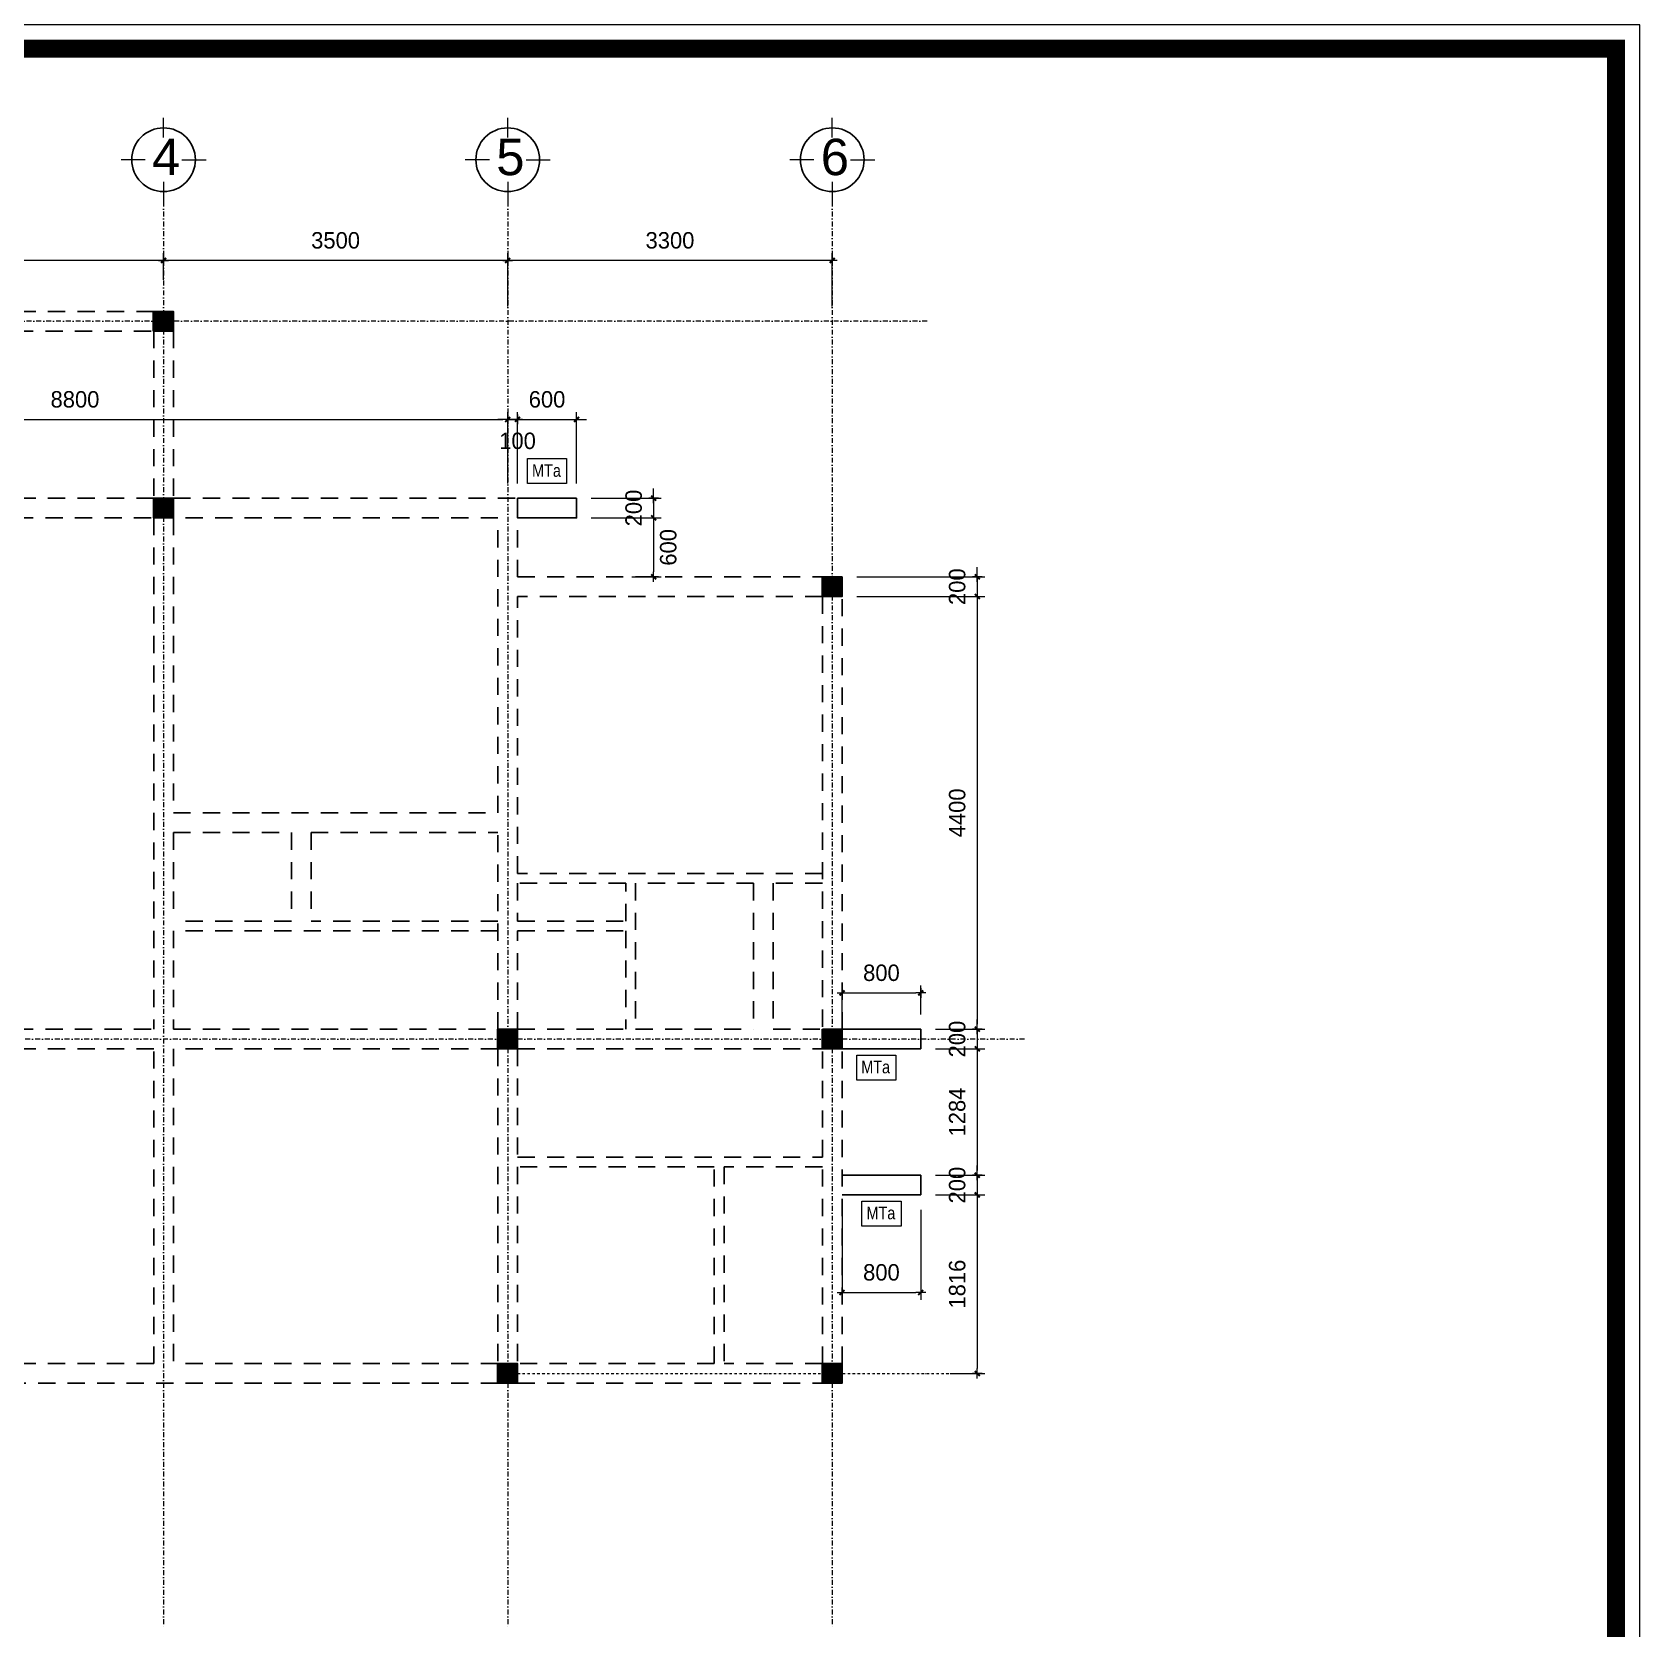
# Model space of a CAD drawing. Header units: millimetres. Extents: x 615730 to 2792744, y 139412 to 597571.
# Drawn here: x 1102411 to 1118758, y 213576 to 229812 of the extents above; entities that cross this region are included whole.
import ezdxf
from ezdxf.enums import TextEntityAlignment as Align

# ---------------------------------------------------------------- set-up
doc = ezdxf.new("R2010")
doc.units = ezdxf.units.MM
doc.header["$MEASUREMENT"] = 0
doc.header["$PDMODE"] = 34
doc.linetypes.add('DASHDOT', pattern=[1, 0.5, -0.25, 0, -0.25])
doc.linetypes.add('KHUAT', pattern=[0.6, 0.35, -0.25])
doc.layers.get('0').update_dxf_attribs({"lineweight": 5})
for name, color, linetype, lineweight in [('0.1(9)', 9, 'Continuous', 13), ('KT', 148, 'Continuous', 18), ('NETMANH', 155, 'Continuous', 13), ('NETNGOAITUONG', 1, 'Continuous', 40), ('None', 7, 'Continuous', 15), ('thay', 7, 'Continuous', 15), ('TIM TRUC', 149, 'DASHDOT', 9)]:
    doc.layers.add(name, color=color, linetype=linetype, lineweight=lineweight)
for name, color, linetype in [('H', 252, 'Continuous'), ('L', 3, 'Continuous'), ('LAYER1', 124, 'Continuous'), ('LAYER70', 5, 'Continuous'), ('NET MANH', 252, 'Continuous'), ('netthay', 3, 'Continuous'), ('TEXT', 2, 'Continuous')]:
    doc.layers.add(name, color=color, linetype=linetype)
doc.styles.add('H280', font='', dxfattribs={"height": 200})
doc.styles.add('KT OZON', font='', dxfattribs={"height": 200})
doc.styles.add('STYLE1', font='')
doc.styles.add('VNI-AVO', font='vni-roms.shx')
doc.styles.get('H280').set_extended_font_data('VNI-Avo')
doc.styles.get('KT OZON').set_extended_font_data('VNI-Helve')
doc.styles.get('STYLE1').set_extended_font_data('VNI-Helve-Condense')
doc.dimstyles.new('1-50b', dxfattribs={"dimtxt": 167, "dimasz": 50, "dimexe": 75, "dimexo": 150, "dimgap": 120, "dimtad": 1, "dimdec": 0, "dimzin": 12, "dimtxsty": 'VNI-AVO', "dimblk": ']', "dimcen": 0, "dimdle": 50, "dimclrd": 252, "dimclre": 252, "dimclrt": 2, "dimadec": 0, "dimazin": 0, "dimtfac": 1, "dimtdec": 0, "dimtix": 1, "dimtmove": 2, "dimatfit": 0, "dimldrblk": 'OPEN90', "dimfxl": 1, "dimlwd": -1, "dimlwe": -1, "dimarcsym": 0})

# ---------------------------------------------------------------- blocks, each defined once
blk = doc.blocks.new('TRUC 1')
at = {"ltscale": 50}
blk.add_circle((0, -9525), 8572, dxfattribs=at)
at = {"layer": '0.1(9)', "ltscale": 50}
for p, q in [((0, -3572), (0, 1782)), ((-4942, -9525), (-11427, -9525)), ((4942, -9525), (11427, -9525)), ((0, -15478), (0, -20832))]:
    blk.add_line(p, q, dxfattribs=at)
at = {"layer": 'TEXT', "ltscale": 50, "style": 'H280'}
blk.add_attdef('1', text='', height=10478, dxfattribs=at).set_placement((-214, -4892), align=Align.CENTER)
blk = doc.blocks.new(']')
for p, q in [((1, 0), (-1, 0)), ((0, 1), (0, -1))]:
    blk.add_line(p, q)
at = {"color": 9, "const_width": 0.4}
blk.add_lwpolyline([(-0.51, -0.51), (0.51, 0.51)], dxfattribs=at)
blk = doc.blocks.new('*D1111')
at = {"layer": 'DEFPOINTS', "color": 0, "ltscale": 10, "transparency": 16777216}
for p in [(1111446, 220042), (1110646, 219673), (1111446, 219673)]:
    blk.add_point(p, dxfattribs=at)
at = {"layer": 'KT', "color": 252, "ltscale": 10, "transparency": 16777216}
for p, q in [((1110646, 219823), (1110646, 220117)), ((1110696, 220042), (1111396, 220042)), ((1111446, 219823), (1111446, 220117))]:
    blk.add_line(p, q, dxfattribs=at)
at = {"layer": 'KT', "color": 252, "ltscale": 10, "transparency": 16777216, "xscale": 50, "yscale": 50, "zscale": 50, "rotation": 180}
blk.add_blockref(']', (1110646, 220042), dxfattribs=at)
at = {"layer": 'KT', "color": 252, "ltscale": 10, "transparency": 16777216, "xscale": 50, "yscale": 50, "zscale": 50}
blk.add_blockref(']', (1111446, 220042), dxfattribs=at)
at = {"layer": 'KT', "color": 2, "ltscale": 10, "transparency": 16777216, "insert": (1111046, 220246), "char_height": 167, "attachment_point": 5, "style": 'VNI-AVO'}
blk.add_mtext('800', dxfattribs=at)
blk = doc.blocks.new('_Open90')
at = {"color": 0, "linetype": 'ByBlock', "lineweight": -2}
for p, q in [((0, 0), (-1, 0)), ((-0.5, 0.5), (0, 0)), ((0, 0), (-0.5, -0.5))]:
    blk.add_line(p, q, dxfattribs=at)
blk = doc.blocks.new('*D1112')
at = {"layer": 'DEFPOINTS', "color": 0, "ltscale": 10, "transparency": 16777216}
for p in [(1111446, 219673), (1111446, 219473), (1112021, 219473)]:
    blk.add_point(p, dxfattribs=at)
at = {"layer": 'KT', "color": 252, "ltscale": 10, "transparency": 16777216}
for p, q in [((1112021, 219723), (1112021, 219773)), ((1111596, 219673), (1112096, 219673)), ((1112021, 219673), (1112021, 219473)), ((1111596, 219473), (1112096, 219473)), ((1112021, 219423), (1112021, 219373))]:
    blk.add_line(p, q, dxfattribs=at)
at = {"layer": 'KT', "color": 252, "ltscale": 10, "transparency": 16777216, "xscale": 50, "yscale": 50, "zscale": 50}
for p, rotation in [((1112021, 219673), 270), ((1112021, 219473), 90)]:
    blk.add_blockref(']', p, dxfattribs=dict(at, rotation=rotation))
at = {"layer": 'KT', "color": 2, "ltscale": 10, "transparency": 16777216, "insert": (1111817, 219573), "char_height": 167, "attachment_point": 5, "rotation": 90, "style": 'VNI-AVO'}
blk.add_mtext('200', dxfattribs=at)
blk = doc.blocks.new('*D1113')
at = {"layer": 'DEFPOINTS', "color": 0, "ltscale": 10, "transparency": 16777216}
for p in [(1111446, 219473), (1111446, 218188), (1112021, 218188)]:
    blk.add_point(p, dxfattribs=at)
at = {"layer": 'KT', "color": 252, "ltscale": 10, "transparency": 16777216}
for p, q in [((1111596, 219473), (1112096, 219473)), ((1112021, 219423), (1112021, 218238)), ((1111596, 218188), (1112096, 218188))]:
    blk.add_line(p, q, dxfattribs=at)
at = {"layer": 'KT', "color": 252, "ltscale": 10, "transparency": 16777216, "xscale": 50, "yscale": 50, "zscale": 50}
for p, rotation in [((1112021, 219473), 90), ((1112021, 218188), 270)]:
    blk.add_blockref(']', p, dxfattribs=dict(at, rotation=rotation))
at = {"layer": 'KT', "color": 2, "ltscale": 10, "transparency": 16777216, "insert": (1111817, 218831), "char_height": 167, "attachment_point": 5, "rotation": 90, "style": 'VNI-AVO'}
blk.add_mtext('1284', dxfattribs=at)
blk = doc.blocks.new('*D1114')
at = {"layer": 'DEFPOINTS', "color": 0, "ltscale": 10, "transparency": 16777216}
for p in [(1111446, 218188), (1111446, 217988), (1112021, 217988)]:
    blk.add_point(p, dxfattribs=at)
at = {"layer": 'KT', "color": 252, "ltscale": 10, "transparency": 16777216}
for p, q in [((1112021, 218238), (1112021, 218288)), ((1111596, 218188), (1112096, 218188)), ((1112021, 218188), (1112021, 217988)), ((1111596, 217988), (1112096, 217988)), ((1112021, 217938), (1112021, 217888))]:
    blk.add_line(p, q, dxfattribs=at)
at = {"layer": 'KT', "color": 252, "ltscale": 10, "transparency": 16777216, "xscale": 50, "yscale": 50, "zscale": 50}
for p, rotation in [((1112021, 218188), 270), ((1112021, 217988), 90)]:
    blk.add_blockref(']', p, dxfattribs=dict(at, rotation=rotation))
at = {"layer": 'KT', "color": 2, "ltscale": 10, "transparency": 16777216, "insert": (1111817, 218088), "char_height": 167, "attachment_point": 5, "rotation": 90, "style": 'VNI-AVO'}
blk.add_mtext('200', dxfattribs=at)
blk = doc.blocks.new('*D1115')
at = {"layer": 'DEFPOINTS', "color": 0, "ltscale": 10, "transparency": 16777216}
for p in [(1110646, 217988), (1111446, 217988), (1111446, 216996)]:
    blk.add_point(p, dxfattribs=at)
at = {"layer": 'KT', "color": 252, "ltscale": 10, "transparency": 16777216}
for p, q in [((1110646, 217838), (1110646, 216921)), ((1111446, 217838), (1111446, 216921)), ((1110696, 216996), (1111396, 216996))]:
    blk.add_line(p, q, dxfattribs=at)
at = {"layer": 'KT', "color": 252, "ltscale": 10, "transparency": 16777216, "xscale": 50, "yscale": 50, "zscale": 50, "rotation": 180}
blk.add_blockref(']', (1110646, 216996), dxfattribs=at)
at = {"layer": 'KT', "color": 252, "ltscale": 10, "transparency": 16777216, "xscale": 50, "yscale": 50, "zscale": 50}
blk.add_blockref(']', (1111446, 216996), dxfattribs=at)
at = {"layer": 'KT', "color": 2, "ltscale": 10, "transparency": 16777216, "insert": (1111046, 217200), "char_height": 167, "attachment_point": 5, "style": 'VNI-AVO'}
blk.add_mtext('800', dxfattribs=at)
blk = doc.blocks.new('*D1116')
at = {"layer": 'DEFPOINTS', "color": 0, "ltscale": 10, "transparency": 16777216}
for p in [(1111596, 217988), (1111596, 216173), (1112021, 216173)]:
    blk.add_point(p, dxfattribs=at)
at = {"layer": 'KT', "color": 252, "ltscale": 10, "transparency": 16777216}
for p, q in [((1111746, 217988), (1112096, 217988)), ((1112021, 217938), (1112021, 216223)), ((1111746, 216173), (1112096, 216173))]:
    blk.add_line(p, q, dxfattribs=at)
at = {"layer": 'KT', "color": 252, "ltscale": 10, "transparency": 16777216, "xscale": 50, "yscale": 50, "zscale": 50}
for p, rotation in [((1112021, 217988), 90), ((1112021, 216173), 270)]:
    blk.add_blockref(']', p, dxfattribs=dict(at, rotation=rotation))
at = {"layer": 'KT', "color": 2, "ltscale": 10, "transparency": 16777216, "insert": (1111817, 217081), "char_height": 167, "attachment_point": 5, "rotation": 90, "style": 'VNI-AVO'}
blk.add_mtext('1816', dxfattribs=at)
blk = doc.blocks.new('*D1117')
at = {"layer": 'DEFPOINTS', "color": 0, "ltscale": 10, "transparency": 16777216}
for p in [(1110646, 224273), (1110646, 224073), (1112021, 224073)]:
    blk.add_point(p, dxfattribs=at)
at = {"layer": 'KT', "color": 252, "ltscale": 10, "transparency": 16777216}
for p, q in [((1112021, 224323), (1112021, 224373)), ((1110796, 224273), (1112096, 224273)), ((1112021, 224273), (1112021, 224073)), ((1110796, 224073), (1112096, 224073)), ((1112021, 224023), (1112021, 223973))]:
    blk.add_line(p, q, dxfattribs=at)
at = {"layer": 'KT', "color": 252, "ltscale": 10, "transparency": 16777216, "xscale": 50, "yscale": 50, "zscale": 50}
for p, rotation in [((1112021, 224273), 270), ((1112021, 224073), 90)]:
    blk.add_blockref(']', p, dxfattribs=dict(at, rotation=rotation))
at = {"layer": 'KT', "color": 2, "ltscale": 10, "transparency": 16777216, "insert": (1111817, 224173), "char_height": 167, "attachment_point": 5, "rotation": 90, "style": 'VNI-AVO'}
blk.add_mtext('200', dxfattribs=at)
blk = doc.blocks.new('*D1118')
at = {"layer": 'DEFPOINTS', "color": 0, "ltscale": 10, "transparency": 16777216}
for p in [(1110646, 224073), (1111596, 219673), (1112021, 219673)]:
    blk.add_point(p, dxfattribs=at)
at = {"layer": 'KT', "color": 252, "ltscale": 10, "transparency": 16777216}
for p, q in [((1110796, 224073), (1112096, 224073)), ((1112021, 224023), (1112021, 219723)), ((1111746, 219673), (1112096, 219673))]:
    blk.add_line(p, q, dxfattribs=at)
at = {"layer": 'KT', "color": 252, "ltscale": 10, "transparency": 16777216, "xscale": 50, "yscale": 50, "zscale": 50}
for p, rotation in [((1112021, 224073), 90), ((1112021, 219673), 270)]:
    blk.add_blockref(']', p, dxfattribs=dict(at, rotation=rotation))
at = {"layer": 'KT', "color": 2, "ltscale": 10, "transparency": 16777216, "insert": (1111817, 221873), "char_height": 167, "attachment_point": 5, "rotation": 90, "style": 'VNI-AVO'}
blk.add_mtext('4400', dxfattribs=at)
blk = doc.blocks.new('*D1132')
at = {"layer": 'DEFPOINTS', "color": 0, "ltscale": 10, "transparency": 16777216}
for p in [(1107246, 225874), (1098446, 225072), (1107246, 225073)]:
    blk.add_point(p, dxfattribs=at)
at = {"layer": 'KT', "color": 252, "ltscale": 10, "transparency": 16777216}
for p, q in [((1098446, 225222), (1098446, 225949)), ((1107246, 225223), (1107246, 225949)), ((1098496, 225874), (1107196, 225874))]:
    blk.add_line(p, q, dxfattribs=at)
at = {"layer": 'KT', "color": 252, "ltscale": 10, "transparency": 16777216, "xscale": 50, "yscale": 50, "zscale": 50, "rotation": 180}
blk.add_blockref(']', (1098446, 225874), dxfattribs=at)
at = {"layer": 'KT', "color": 252, "ltscale": 10, "transparency": 16777216, "xscale": 50, "yscale": 50, "zscale": 50}
blk.add_blockref(']', (1107246, 225874), dxfattribs=at)
at = {"layer": 'KT', "color": 2, "ltscale": 10, "transparency": 16777216, "insert": (1102846, 226077), "char_height": 167, "attachment_point": 5, "style": 'VNI-AVO'}
blk.add_mtext('8800', dxfattribs=at)
blk = doc.blocks.new('*D1133')
at = {"layer": 'DEFPOINTS', "color": 0, "ltscale": 10, "transparency": 16777216}
for p in [(1107346, 225874), (1107246, 225073), (1107346, 225073)]:
    blk.add_point(p, dxfattribs=at)
at = {"layer": 'KT', "color": 252, "ltscale": 10, "transparency": 16777216}
for p, q in [((1107246, 225223), (1107246, 225949)), ((1107346, 225223), (1107346, 225949)), ((1107196, 225874), (1107146, 225874)), ((1107246, 225874), (1107346, 225874)), ((1107396, 225874), (1107446, 225874))]:
    blk.add_line(p, q, dxfattribs=at)
at = {"layer": 'KT', "color": 252, "ltscale": 10, "transparency": 16777216, "xscale": 50, "yscale": 50, "zscale": 50}
blk.add_blockref(']', (1107246, 225874), dxfattribs=at)
at = {"layer": 'KT', "color": 252, "ltscale": 10, "transparency": 16777216, "xscale": 50, "yscale": 50, "zscale": 50, "rotation": 180}
blk.add_blockref(']', (1107346, 225874), dxfattribs=at)
at = {"layer": 'KT', "color": 2, "ltscale": 10, "transparency": 16777216, "insert": (1107346, 225655), "char_height": 167, "attachment_point": 5, "style": 'VNI-AVO'}
blk.add_mtext('100', dxfattribs=at)
blk = doc.blocks.new('*D1134')
at = {"layer": 'DEFPOINTS', "color": 0, "ltscale": 10, "transparency": 16777216}
for p in [(1107946, 225874), (1107346, 225073), (1107946, 225073)]:
    blk.add_point(p, dxfattribs=at)
at = {"layer": 'KT', "color": 252, "ltscale": 10, "transparency": 16777216}
for p, q in [((1107346, 225223), (1107346, 225949)), ((1107946, 225223), (1107946, 225949)), ((1107296, 225874), (1107246, 225874)), ((1107346, 225874), (1107946, 225874)), ((1107996, 225874), (1108046, 225874))]:
    blk.add_line(p, q, dxfattribs=at)
at = {"layer": 'KT', "color": 252, "ltscale": 10, "transparency": 16777216, "xscale": 50, "yscale": 50, "zscale": 50}
blk.add_blockref(']', (1107346, 225874), dxfattribs=at)
at = {"layer": 'KT', "color": 252, "ltscale": 10, "transparency": 16777216, "xscale": 50, "yscale": 50, "zscale": 50, "rotation": 180}
blk.add_blockref(']', (1107946, 225874), dxfattribs=at)
at = {"layer": 'KT', "color": 2, "ltscale": 10, "transparency": 16777216, "insert": (1107646, 226077), "char_height": 167, "attachment_point": 5, "style": 'VNI-AVO'}
blk.add_mtext('600', dxfattribs=at)
blk = doc.blocks.new('*D1137')
at = {"layer": 'DEFPOINTS', "color": 0, "ltscale": 10, "transparency": 16777216}
for p in [(1107946, 225073), (1107946, 224873), (1108730, 224873)]:
    blk.add_point(p, dxfattribs=at)
at = {"layer": 'KT', "color": 252, "ltscale": 10, "transparency": 16777216}
for p, q in [((1108730, 225123), (1108730, 225173)), ((1108096, 225073), (1108805, 225073)), ((1108730, 225073), (1108730, 224873)), ((1108096, 224873), (1108805, 224873)), ((1108730, 224823), (1108730, 224773))]:
    blk.add_line(p, q, dxfattribs=at)
at = {"layer": 'KT', "color": 252, "ltscale": 10, "transparency": 16777216, "xscale": 50, "yscale": 50, "zscale": 50}
for p, rotation in [((1108730, 225073), 270), ((1108730, 224873), 90)]:
    blk.add_blockref(']', p, dxfattribs=dict(at, rotation=rotation))
at = {"layer": 'KT', "color": 2, "ltscale": 10, "transparency": 16777216, "insert": (1108527, 224973), "char_height": 167, "attachment_point": 5, "rotation": 90, "style": 'VNI-AVO'}
blk.add_mtext('200', dxfattribs=at)
blk = doc.blocks.new('*D1138')
at = {"layer": 'DEFPOINTS', "color": 0, "ltscale": 10, "transparency": 16777216}
for p in [(1107946, 224873), (1108358, 224273), (1108730, 224273)]:
    blk.add_point(p, dxfattribs=at)
at = {"layer": 'KT', "color": 252, "ltscale": 10, "transparency": 16777216}
for p, q in [((1108096, 224873), (1108805, 224873)), ((1108730, 224823), (1108730, 224323)), ((1108508, 224273), (1108805, 224273))]:
    blk.add_line(p, q, dxfattribs=at)
at = {"layer": 'KT', "color": 252, "ltscale": 10, "transparency": 16777216, "xscale": 50, "yscale": 50, "zscale": 50}
for p, rotation in [((1108730, 224873), 90), ((1108730, 224273), 270)]:
    blk.add_blockref(']', p, dxfattribs=dict(at, rotation=rotation))
at = {"layer": 'KT', "color": 2, "ltscale": 10, "transparency": 16777216, "insert": (1108879, 224573), "char_height": 167, "attachment_point": 5, "rotation": 90, "style": 'VNI-AVO'}
blk.add_mtext('600', dxfattribs=at)
blk = doc.blocks.new('*D1139')
at = {"layer": 'DEFPOINTS', "color": 0, "ltscale": 10, "transparency": 16777216}
for p in [(1107246, 227491), (1107246, 226873, -1), (1110546, 226873)]:
    blk.add_point(p, dxfattribs=at)
at = {"layer": 'KT', "color": 252, "ltscale": 10, "transparency": 16777216}
for p, q in [((1107246, 227023), (1107246, 227566)), ((1110546, 227023), (1110546, 227566)), ((1110496, 227491), (1107296, 227491))]:
    blk.add_line(p, q, dxfattribs=at)
at = {"layer": 'KT', "color": 252, "ltscale": 10, "transparency": 16777216, "xscale": 50, "yscale": 50, "zscale": 50, "rotation": 180}
blk.add_blockref(']', (1107246, 227491), dxfattribs=at)
at = {"layer": 'KT', "color": 252, "ltscale": 10, "transparency": 16777216, "xscale": 50, "yscale": 50, "zscale": 50}
blk.add_blockref(']', (1110546, 227491), dxfattribs=at)
at = {"layer": 'KT', "color": 2, "ltscale": 10, "transparency": 16777216, "insert": (1108896, 227694), "char_height": 167, "attachment_point": 5, "style": 'VNI-AVO'}
blk.add_mtext('3300', dxfattribs=at)
blk = doc.blocks.new('*D1140')
at = {"layer": 'DEFPOINTS', "color": 0, "ltscale": 10, "transparency": 16777216}
for p in [(1103747, 227491), (1103747, 227143), (1107246, 226873, -1)]:
    blk.add_point(p, dxfattribs=at)
at = {"layer": 'KT', "color": 252, "ltscale": 10, "transparency": 16777216}
for p, q in [((1103747, 227293), (1103747, 227566)), ((1107246, 227023), (1107246, 227566)), ((1107196, 227491), (1103797, 227491))]:
    blk.add_line(p, q, dxfattribs=at)
at = {"layer": 'KT', "color": 252, "ltscale": 10, "transparency": 16777216, "xscale": 50, "yscale": 50, "zscale": 50, "rotation": 180}
blk.add_blockref(']', (1103747, 227491), dxfattribs=at)
at = {"layer": 'KT', "color": 252, "ltscale": 10, "transparency": 16777216, "xscale": 50, "yscale": 50, "zscale": 50}
blk.add_blockref(']', (1107246, 227491), dxfattribs=at)
at = {"layer": 'KT', "color": 2, "ltscale": 10, "transparency": 16777216, "insert": (1105496, 227694), "char_height": 167, "attachment_point": 5, "style": 'VNI-AVO'}
blk.add_mtext('3500', dxfattribs=at)
blk = doc.blocks.new('*D1141')
at = {"layer": 'DEFPOINTS', "color": 0, "ltscale": 10, "transparency": 16777216}
for p in [(1098547, 227491), (1098547, 227143), (1103747, 227143)]:
    blk.add_point(p, dxfattribs=at)
at = {"layer": 'KT', "color": 252, "ltscale": 10, "transparency": 16777216}
for p, q in [((1098547, 227293), (1098547, 227566)), ((1103747, 227293), (1103747, 227566)), ((1103697, 227491), (1098597, 227491))]:
    blk.add_line(p, q, dxfattribs=at)
at = {"layer": 'KT', "color": 252, "ltscale": 10, "transparency": 16777216, "xscale": 50, "yscale": 50, "zscale": 50, "rotation": 180}
blk.add_blockref(']', (1098547, 227491), dxfattribs=at)
at = {"layer": 'KT', "color": 252, "ltscale": 10, "transparency": 16777216, "xscale": 50, "yscale": 50, "zscale": 50}
blk.add_blockref(']', (1103747, 227491), dxfattribs=at)
at = {"layer": 'KT', "color": 2, "ltscale": 10, "transparency": 16777216, "insert": (1101147, 227694), "char_height": 167, "attachment_point": 5, "style": 'VNI-AVO'}
blk.add_mtext('5199', dxfattribs=at)

msp = doc.modelspace()

# ---------------------------------------------------------------- linework, layer by layer
at = {"layer": 'H', "const_width": 182.5, "elevation": -15.9}
msp.add_lwpolyline([(1082870.7, 204584.3), (1118514.5, 204584.3), (1118514.5, 229644.5), (1082870.7, 229644.5)], close=True, dxfattribs=at)
at = {"layer": 'L', "ltscale": 10}
for p, q in [((1103646.4, 224872.5), (1103646.4, 225072.5)), ((1107346.4, 225072.5), (1107346.4, 224872.5))]:
    msp.add_line(p, q, dxfattribs=at)
at = {"layer": 'LAYER1', "linetype": 'KHUAT', "ltscale": 500}
for p, q in [((1103646.4, 225072.5), (1098646.1, 225072.5)), ((1103846.4, 225072.5), (1107346.4, 225072.5)), ((1098646.1, 224872.4), (1103646.4, 224872.5))]:
    msp.add_line(p, q, dxfattribs=at)
for points in [[(1103646.6, 226972.7), (1098646.1, 226972.7)], [(1098646.1, 226772.7), (1103646.6, 226772.3)], [(1103646.6, 226772.7), (1103646.4, 225072.5)], [(1103846.6, 226772.7), (1103846.6, 225072.5)], [(1103646.3, 224872.5), (1103646.3, 219672.7)], [(1107146.4, 224872.5), (1103846.4, 224872.5)], [(1103846.4, 224872.5), (1103846.4, 221872.4)], [(1107146.4, 221872.4), (1107146.4, 224872.5)], [(1107346.4, 224272.5), (1107346.4, 224872.5)], [(1107346.4, 224272.5), (1110446.4, 224272.5)], [(1107346.4, 221257.1), (1107346.4, 224072.5)], [(1110446.4, 224072.5), (1107346.4, 224072.5)], [(1110646.4, 219672.7), (1110646.4, 224072.5)], [(1103846.4, 221872.4), (1107146.4, 221872.4)], [(1103846.4, 221672.4), (1103846.4, 220772.7)], [(1103846.4, 221672.4), (1105046.2, 221672.4)], [(1105046.2, 221672.4), (1105046.2, 220772.7)], [(1105246.2, 221672.4), (1107146.4, 221672.4)], [(1105246.2, 221672.4), (1105246.2, 220772.7)], [(1107146.4, 219672.7), (1107146.4, 221672.4)], [(1108446, 220772.7), (1108446, 221157.1)], [(1109746.2, 221157.1), (1109746.2, 219672.7)], [(1109946.2, 221157.1), (1109946.2, 219672.7)], [(1105046.2, 220772.7), (1103846.4, 220772.7)], [(1107146.4, 220772.7), (1105246.2, 220772.7)], [(1107346.4, 220772.7), (1108446, 220772.7)], [(1103846.4, 220672.7), (1103846.4, 219672.7)], [(1107146.4, 220672.7), (1103846.4, 220672.7)], [(1107346.4, 219672.7), (1107346.4, 220672.7)], [(1107346.4, 220672.7), (1108446, 220672.7)], [(1107346.4, 219672.7), (1108446, 219672.7)], [(1108546, 219672.7), (1109746.2, 219672.7)], [(1109946.2, 219672.7), (1110446.4, 219672.7)], [(1103646.6, 219472.7), (1099746.6, 219472.7)], [(1103646.6, 216272.7), (1103646.6, 219472.7)], [(1107146.4, 219472.7), (1103846.4, 219472.7)], [(1103846.4, 219472.7), (1103846.4, 216272.7)], [(1107146.4, 219472.7), (1107146.4, 216272.7)], [(1107346.4, 219472.7), (1107346.4, 218372.7)], [(1107346.4, 219472.7), (1110446.4, 219472.7)], [(1110446.4, 218372.7), (1110446.4, 219472.7)], [(1110646.4, 216272.7), (1110646.4, 219522.7)], [(1107346.4, 218372.7), (1110446.4, 218372.7)], [(1107346.4, 218272.7), (1107346.4, 216272.7)], [(1109346.4, 218272.7), (1107346.4, 218272.7)], [(1109346.4, 216272.7), (1109346.4, 218272.7)], [(1110446.4, 218272.7), (1109446.4, 218272.7)], [(1109446.4, 218272.7), (1109446.4, 216272.7)], [(1110446.4, 216272.7), (1110446.4, 218272.7)], [(1103646.6, 216272.7), (1099746.6, 216272.7)], [(1107146.4, 216272.7), (1103846.4, 216272.7)], [(1109346.4, 216272.7), (1107346.4, 216272.7)], [(1110446.4, 216272.7), (1109446.4, 216272.7)], [(1107146.4, 216072.7), (1099883.1, 216072.7), (1099746.6, 216072.7)], [(1107346.4, 216072.7), (1110446.4, 216072.7)]]:
    msp.add_lwpolyline(points, dxfattribs=at)
for points, elevation in [([(1110446.4, 224072.5), (1110446.4, 219672.7)], 280), ([(1110446.4, 221257.1), (1107346.4, 221257.1)], 280), ([(1108446, 221157.1), (1107346.4, 221157.1)], 280), ([(1107346.4, 221157.1), (1107346.4, 220772.7)], 280), ([(1109746.2, 221157.1), (1108546, 221157.1)], 280), ([(1108546, 221157.1), (1108546, 219672.7)], 280), ([(1110446.4, 221157.1), (1109946.2, 221157.1)], 280), ([(1108446, 220672.7), (1108446, 219672.7)], 280), ([(1098646.1, 219672.7), (1103646.3, 219672.7)], 63.4), ([(1103846.4, 219672.7), (1107346.4, 219672.7)], 63.4)]:
    msp.add_lwpolyline(points, dxfattribs=dict(at, elevation=elevation))
at = {"layer": 'LAYER70', "ltscale": 10}
for p, q in [((1110646.4, 219672.7), (1111446.4, 219672.7)), ((1111446.4, 219672.7), (1111446.4, 219472.7)), ((1110646.4, 219472.7), (1111446.4, 219472.7)), ((1110646.4, 218188.4), (1111446.4, 218188.4)), ((1111446.4, 218188.4), (1111446.4, 217988.4)), ((1110646.4, 217988.4), (1111446.4, 217988.4))]:
    msp.add_line(p, q, dxfattribs=at)
msp.add_lwpolyline([(1107946.4, 225072.5), (1107346.4, 225072.5), (1107346.4, 224872.5), (1107946.4, 224872.5)], close=True, dxfattribs=at)
at = {"layer": 'NET MANH'}
for points in [[(1103646.6, 226772.7), (1103846.6, 226772.7), (1103846.6, 226972.7), (1103646.6, 226972.7)], [(1103646.4, 225072.5), (1103846.4, 225072.5), (1103846.4, 224872.5), (1103646.4, 224872.5)], [(1110446.4, 224272.5), (1110646.4, 224272.5), (1110646.4, 224072.5), (1110446.4, 224072.5)], [(1107146.4, 219672.7), (1107346.4, 219672.7), (1107346.4, 219472.7), (1107146.4, 219472.7)], [(1110446.4, 219672.7), (1110646.4, 219672.7), (1110646.4, 219472.7), (1110446.4, 219472.7)], [(1107146.4, 216272.7), (1107346.4, 216272.7), (1107346.4, 216072.7), (1107146.4, 216072.7)], [(1110446.4, 216272.7), (1110646.4, 216272.7), (1110646.4, 216072.7), (1110446.4, 216072.7)]]:
    msp.add_lwpolyline(points, close=True, dxfattribs=at)
for points in [[(1103646.6, 226972.7), (1103846.6, 226972.7), (1103646.6, 226772.7), (1103846.6, 226772.7)], [(1103646.4, 224872.5), (1103846.4, 224872.5), (1103646.4, 225072.5), (1103846.4, 225072.5)], [(1110446.4, 224072.5), (1110646.4, 224072.5), (1110446.4, 224272.5), (1110646.4, 224272.5)], [(1107146.4, 219472.7), (1107346.4, 219472.7), (1107146.4, 219672.7), (1107346.4, 219672.7)], [(1110446.4, 219472.7), (1110646.4, 219472.7), (1110446.4, 219672.7), (1110646.4, 219672.7)], [(1107146.4, 216072.7), (1107346.4, 216072.7), (1107146.4, 216272.7), (1107346.4, 216272.7)], [(1110446.4, 216072.7), (1110646.4, 216072.7), (1110446.4, 216272.7), (1110646.4, 216272.7)]]:
    msp.add_solid(points, dxfattribs=at)
at = {"layer": 'NETMANH', "ltscale": 2}
for points in [[(1107447.6, 225475.2), (1107845.2, 225475.2), (1107845.2, 225221.3), (1107447.6, 225221.3)], [(1110794.5, 219409.4), (1111192.1, 219409.4), (1111192.1, 219155.6), (1110794.5, 219155.6)], [(1110847.6, 217925.1), (1111245.2, 217925.1), (1111245.2, 217671.2), (1110847.6, 217671.2)]]:
    msp.add_lwpolyline(points, close=True, dxfattribs=at)
at = {"layer": 'NETNGOAITUONG'}
for p, q in [((1103646.6, 226772.7), (1103646.6, 226972.7)), ((1103646.4, 225072.5), (1103646.4, 224872.5)), ((1110446.4, 224272.5), (1110446.4, 224072.5)), ((1107146.4, 219672.7), (1107146.4, 219472.7)), ((1110446.4, 219672.7), (1110446.4, 219472.7)), ((1107146.4, 216272.7), (1107146.4, 216072.7)), ((1110446.4, 216272.7), (1110446.4, 216072.7))]:
    msp.add_line(p, q, dxfattribs=at)
at = {"layer": 'thay', "linetype": 'Continuous', "elevation": -15.9}
msp.add_lwpolyline([(1082627.4, 204341), (1118757.8, 204341), (1118757.8, 229887.8), (1082627.4, 229887.8)], close=True, dxfattribs=at)
at = {"layer": 'TIM TRUC', "ltscale": 100}
for p, q in [((1103746.6, 228087.3), (1103746.6, 213575.9)), ((1107246.4, 228087.3), (1107246.4, 213575.9)), ((1110546.4, 228087.3), (1110546.4, 213575.9)), ((1111511.9, 226872.7, -0.6), (1087168.9, 226872.7, 0)), ((1112500.6, 219572.7), (1090086.6, 219572.7))]:
    msp.add_line(p, q, dxfattribs=at)
at = {"layer": 'TIM TRUC', "ltscale": 50}
msp.add_line((1107146.4, 216172.7), (1112101.4, 216172.7), dxfattribs=at)

# ---------------------------------------------------------------- block references
at = {"layer": 'netthay', "lineweight": -2, "ltscale": 10}
ref = msp.add_blockref('TRUC 1', (1103746.6, 228154.6), dxfattribs=dict(at, xscale=0.03778148023411632, yscale=0.03778148023411632, zscale=0.03778148023411632, rotation=180))
ref.add_attrib('1', '4', dxfattribs={"layer": 'TEXT', "color": 3, "ltscale": 50, "height": 370.2, "style": 'KT OZON'}).set_placement((1103773.2, 228357.6), align=Align.CENTER)
ref = msp.add_blockref('TRUC 1', (1107246.4, 228154.6), dxfattribs=dict(at, xscale=0.03778148023411632, yscale=0.03778148023411632, zscale=0.03778148023411632, rotation=180))
ref.add_attrib('1', '5', dxfattribs={"layer": 'TEXT', "color": 3, "ltscale": 50, "height": 370.2, "style": 'KT OZON'}).set_placement((1107273.1, 228357.6), align=Align.CENTER)
ref = msp.add_blockref('TRUC 1', (1110546.4, 228154.6), dxfattribs=dict(at, xscale=0.03778148023411632, yscale=0.03778148023411632, zscale=0.03778148023411632, rotation=180))
ref.add_attrib('1', '6', dxfattribs={"layer": 'TEXT', "color": 3, "ltscale": 50, "height": 370.2, "style": 'KT OZON'}).set_placement((1110573.1, 228357.6), align=Align.CENTER)

# ---------------------------------------------------------------- texts
at = {"layer": 'None', "ltscale": 2, "char_height": 127.91, "width": 2950.637, "attachment_point": 3, "style": 'STYLE1'}
for insert in [(1107787.1, 225418.7), (1111134, 219352.9), (1111187.1, 217868.6)]:
    msp.add_mtext('MTa', dxfattribs=dict(at, insert=insert))

# ---------------------------------------------------------------- dimensions: what is measured, and where the dimension line sits
at = {"layer": 'KT', "ltscale": 10}
for base, p1, p2, picture, middle in [((1098547.092, 227490.5657), (1103746.5831, 227143.0548), (1098547.092, 227143.0548), '*D1141', (1101146.8376, 227694.0657)), ((1103746.6, 227490.6), (1107246.4, 226872.7, -0.5), (1103746.6, 227143.1), '*D1140', (1105496.5, 227694.1)), ((1107246.4, 227490.6), (1110546.4, 226872.7), (1107246.4, 226872.7, -0.5), '*D1139', (1108896.4, 227694.1)), ((1107246.4, 225874), (1098446.1, 225072.4), (1107246.4, 225072.5), '*D1132', (1102846.3, 226077.5)), ((1107946.4, 225874), (1107346.4, 225072.5), (1107946.4, 225072.5), '*D1134', (1107646.4, 226077.5)), ((1111446.4, 220042.2), (1110646.4, 219672.7), (1111446.4, 219672.7), '*D1111', (1111046.4, 220245.7)), ((1111446.4, 216996.2), (1110646.4, 217988.4), (1111446.4, 217988.4), '*D1115', (1111046.4, 217199.7))]:
    dim = msp.add_linear_dim(base=base, p1=p1, p2=p2, dimstyle='1-50b', dxfattribs=at)
    dim.commit()
    dim.dimension.update_dxf_attribs({"geometry": picture, "text_midpoint": middle})
dim = msp.add_linear_dim(base=(1107346.4, 225874), p1=(1107246.4, 225072.5), p2=(1107346.4, 225072.5), dimstyle='1-50b', dxfattribs=at)
dim.commit()
dim.dimension.update_dxf_attribs({"geometry": '*D1133', "text_midpoint": (1107346.4, 225654.7), "dimtype": 160})
for base, p1, p2, picture, middle in [((1108730.3, 224872.5), (1107946.4, 225072.5), (1107946.4, 224872.5), '*D1137', (1108526.8, 224972.5)), ((1112020.9, 224072.5), (1110646.4, 224272.5), (1110646.4, 224072.5), '*D1117', (1111817.4, 224172.5)), ((1112020.9, 219672.7), (1110646.4, 224072.5), (1111596.4, 219672.7), '*D1118', (1111817.4, 221872.6)), ((1112020.9, 219472.7), (1111446.4, 219672.7), (1111446.4, 219472.7), '*D1112', (1111817.4, 219572.7)), ((1112020.9, 218188.4), (1111446.4, 219472.7), (1111446.4, 218188.4), '*D1113', (1111817.4, 218830.5)), ((1112020.9, 217988.4), (1111446.4, 218188.4), (1111446.4, 217988.4), '*D1114', (1111817.4, 218088.4)), ((1112020.9, 216172.7), (1111596.4, 217988.4), (1111596.4, 216172.7), '*D1116', (1111817.4, 217080.5))]:
    dim = msp.add_linear_dim(base=base, p1=p1, p2=p2, angle=90, dimstyle='1-50b', dxfattribs=at)
    dim.commit()
    dim.dimension.update_dxf_attribs({"geometry": picture, "text_midpoint": middle})
dim = msp.add_linear_dim(base=(1108730.3, 224272.5), p1=(1107946.4, 224872.5), p2=(1108358.4, 224272.5), angle=90, dimstyle='1-50b', dxfattribs=at)
dim.commit()
dim.dimension.update_dxf_attribs({"geometry": '*D1138', "text_midpoint": (1108878.7, 224572.5), "dimtype": 160})

doc.saveas('drawing.dxf')
